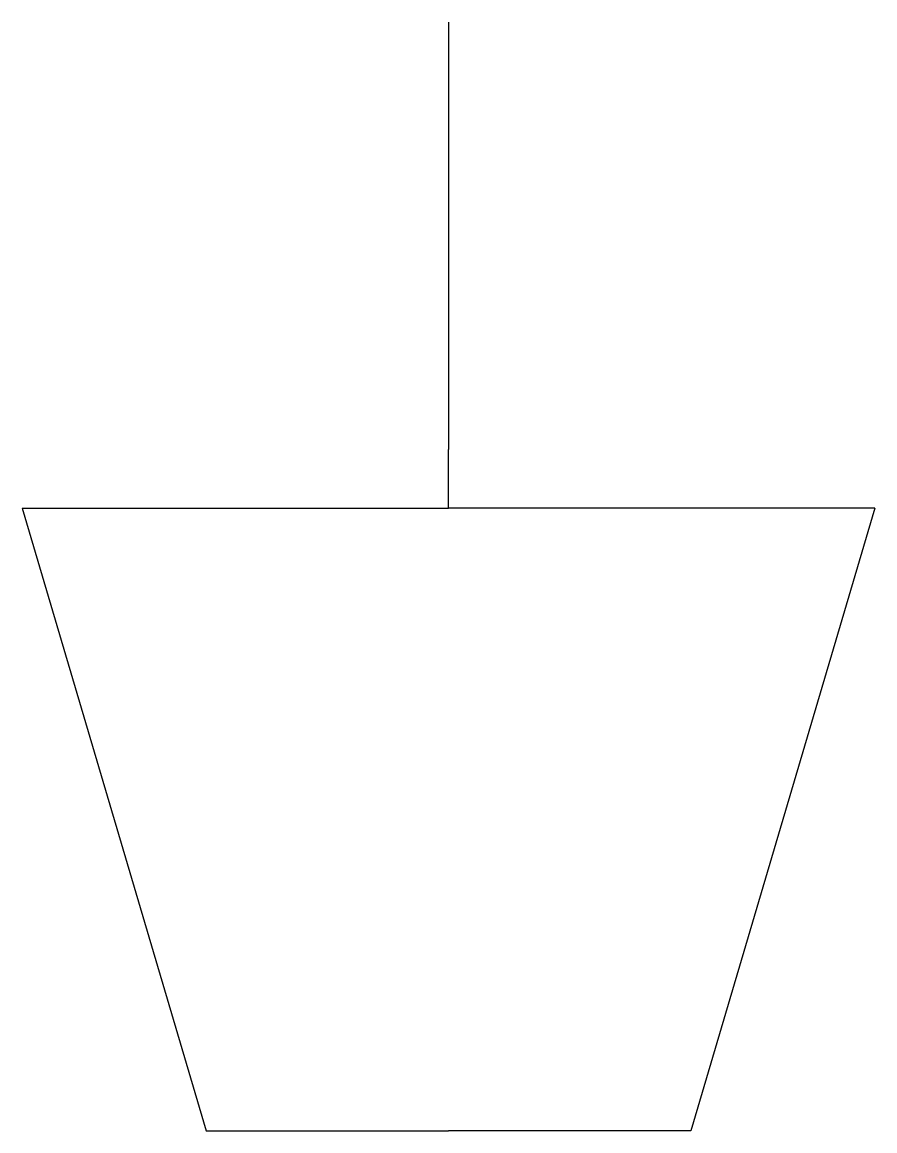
# Model space of a CAD drawing. Header units: metres. Extents: x 6804 to 7881, y 412 to 705.
# Drawn here: x 7764.9034 to 7765.161, y 477.9785 to 478.3135 of the extents above; entities that cross this region are included whole.
import ezdxf

# ---------------------------------------------------------------- set-up
doc = ezdxf.new("R2010")
doc.units = ezdxf.units.M
doc.header["$LTSCALE"] = 5
doc.layers.add('del', color=8, linetype='CONTINUOUS')

msp = doc.modelspace()

# ---------------------------------------------------------------- linework, layer by layer
at = {"layer": 'del', "ltscale": 2}
for p, q in [((7765.0322, 478.31354), (7765.0322, 478.18438)), ((7765.0322, 478.16668), (7765.0322, 478.18438)), ((7764.9034, 478.16668), (7764.95898, 477.97854)), ((7764.9034, 478.16668), (7765.0322, 478.16668)), ((7765.161, 478.16668), (7765.0322, 478.16668)), ((7765.161, 478.16668), (7765.10542, 477.97854)), ((7764.95898, 477.97854), (7765.0322, 477.97854)), ((7765.10542, 477.97854), (7765.0322, 477.97854))]:
    msp.add_line(p, q, dxfattribs=at)

doc.saveas('drawing.dxf')
